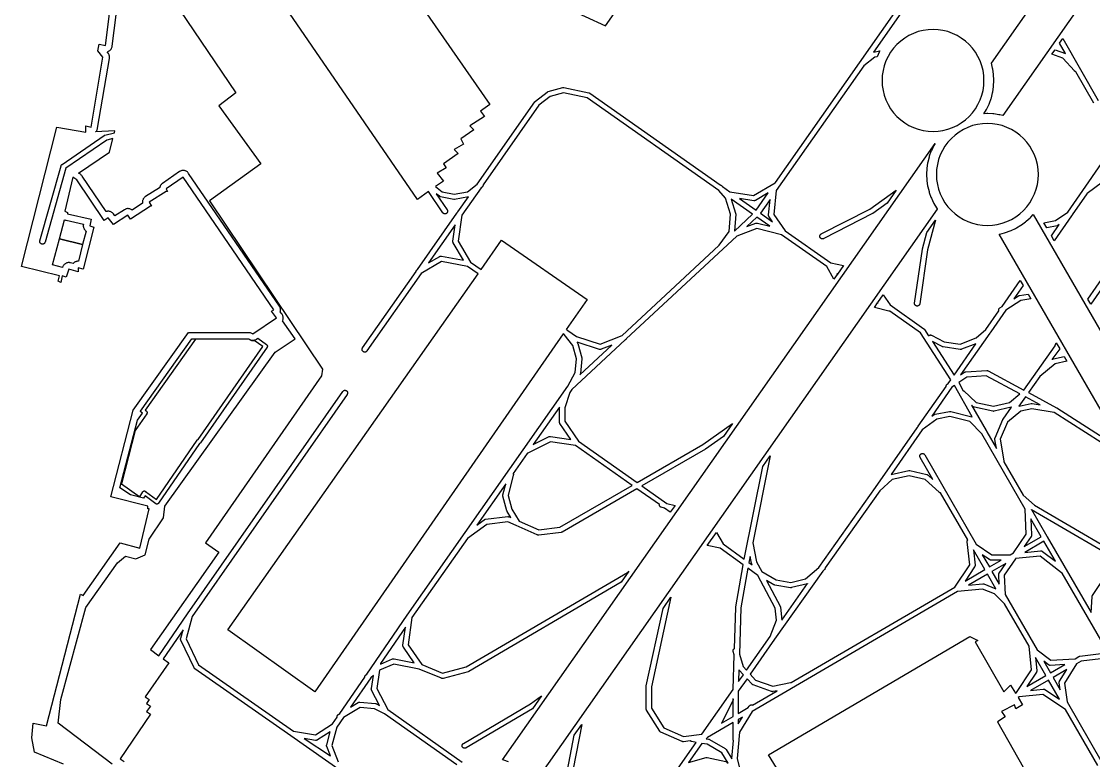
# Model space of a CAD drawing. Header units: millimetres. Extents: x 3 to 263, y 3 to 223.
# Drawn here: x 3 to 68.2, y 133.5 to 178.5 of the extents above; entities that cross this region are included whole.
import ezdxf

# ---------------------------------------------------------------- set-up
doc = ezdxf.new("R2010")
doc.units = ezdxf.units.MM
for name, color, linetype in [('CUT', 1, 'Continuous'), ('ENGRAVE_DARK', 7, 'Continuous'), ('ENGRAVE_LIGHT', 8, 'Continuous')]:
    doc.layers.add(name, color=color, linetype=linetype)

msp = doc.modelspace()

# ---------------------------------------------------------------- linework, layer by layer
at = {"layer": 'CUT'}
for points in [[(36.04, 179.32), (38.52, 178.2), (64.92, 215.8)], [(5.56, 133.32), (3.8, 134.04), (3.64, 134.92), (3.72, 135.8), (4.52, 135.64), (6.6, 143.64), (6.76, 143.56), (9, 146.76), (10.2, 146.44), (10.76, 148.84), (10.68, 148.84), (10.68, 149), (8.44, 149.56), (9.8, 154.84), (13.16, 159.56), (16.92, 159.56), (17.08, 159.48), (18.52, 160.44), (18.2, 160.84), (18.36, 160.92), (12.84, 169), (11.8, 168.28), (11.88, 168.12), (11.8, 168.12), (10.76, 167.48), (10.92, 167.24), (10.84, 167.24), (9.64, 166.44), (9.48, 166.68), (8.6, 166.12), (8.28, 166.52), (8.04, 166.36), (6.36, 168.84), (6.12, 169), (5.64, 166.92), (5.8, 166.84), (5.8, 166.76), (7.24, 166.44), (7.16, 166.04), (7.4, 165.96), (6.76, 163.4), (6.44, 163.48), (6.44, 163.24), (5.88, 163.4), (5.72, 162.92), (5.48, 163), (5.4, 162.6), (5.24, 162.68), (5.32, 163), (3, 163.56), (5.16, 172.04), (6.92, 171.72), (6.92, 172.12), (7.24, 172.04), (7.96, 176.28), (7.64, 176.68), (7.72, 177.08), (8.12, 177), (8.36, 178.92)]]:
    msp.add_lwpolyline(points, dxfattribs=at)
for points in [[(61.483, 174.266), (61.528, 174.566), (61.543, 174.87), (61.528, 175.174), (61.483, 175.475), (61.409, 175.77), (61.307, 176.057), (61.177, 176.332), (61.02, 176.593), (60.839, 176.837), (60.635, 177.062), (60.409, 177.267), (60.165, 177.448), (59.904, 177.604), (59.629, 177.734), (59.343, 177.837), (59.048, 177.911), (58.747, 177.955), (58.443, 177.97), (58.139, 177.955), (57.838, 177.911), (57.543, 177.837), (57.256, 177.734), (56.981, 177.604), (56.721, 177.448), (56.476, 177.267), (56.251, 177.062), (56.046, 176.837), (55.865, 176.593), (55.709, 176.332), (55.579, 176.057), (55.476, 175.77), (55.402, 175.475), (55.358, 175.174), (55.343, 174.87), (55.358, 174.566), (55.402, 174.266), (55.476, 173.97), (55.579, 173.684), (55.709, 173.409), (55.865, 173.148), (56.046, 172.904), (56.251, 172.678), (56.476, 172.474), (56.721, 172.293), (56.981, 172.136), (57.256, 172.006), (57.543, 171.904), (57.838, 171.83), (58.139, 171.785), (58.443, 171.77), (58.747, 171.785), (59.048, 171.83), (59.343, 171.904), (59.629, 172.006), (59.904, 172.136), (60.165, 172.293), (60.409, 172.474), (60.635, 172.678), (60.839, 172.904), (61.02, 173.148), (61.177, 173.409), (61.307, 173.684), (61.409, 173.97), (61.483, 174.266)], [(64.834, 168.854), (64.849, 169.158), (64.834, 169.462), (64.789, 169.763), (64.715, 170.058), (64.613, 170.344), (64.483, 170.619), (64.326, 170.88), (64.145, 171.125), (63.941, 171.35), (63.715, 171.554), (63.471, 171.735), (63.21, 171.892), (62.935, 172.022), (62.649, 172.124), (62.353, 172.198), (62.052, 172.243), (61.749, 172.258), (61.445, 172.243), (61.144, 172.198), (60.849, 172.124), (60.562, 172.022), (60.287, 171.892), (60.026, 171.735), (59.782, 171.554), (59.557, 171.35), (59.352, 171.125), (59.171, 170.88), (59.015, 170.619), (58.885, 170.344), (58.782, 170.058), (58.708, 169.763), (58.664, 169.462), (58.649, 169.158), (58.664, 168.854), (58.708, 168.553), (58.782, 168.258), (58.885, 167.972), (59.015, 167.697), (59.171, 167.436), (59.352, 167.191), (59.557, 166.966), (59.782, 166.762), (60.026, 166.58), (60.287, 166.424), (60.562, 166.294), (60.849, 166.191), (61.144, 166.118), (61.445, 166.073), (61.749, 166.058), (62.052, 166.073), (62.353, 166.118), (62.649, 166.191), (62.935, 166.294), (63.21, 166.424), (63.471, 166.58), (63.715, 166.762), (63.941, 166.966), (64.145, 167.191), (64.326, 167.436), (64.483, 167.697), (64.613, 167.972), (64.715, 168.258), (64.789, 168.553), (64.834, 168.854)]]:
    msp.add_lwpolyline(points, close=True, dxfattribs=at)
at = {"layer": 'ENGRAVE_DARK'}
for points in [[(83.814, 202.828), (62.688, 172.733), (62.499, 172.78), (62.441, 172.792), (62.141, 172.837), (62.082, 172.842), (61.778, 172.857), (61.719, 172.857), (61.54, 172.848), (61.691, 173.101), (61.719, 173.152), (61.849, 173.427), (61.872, 173.482), (61.974, 173.768), (61.991, 173.825), (62.065, 174.12), (62.077, 174.178), (62.121, 174.478), (62.127, 174.537), (62.142, 174.841), (62.142, 174.9), (62.127, 175.204), (62.121, 175.262), (62.077, 175.563), (62.065, 175.621), (61.991, 175.916), (61.991, 175.917), (81.851, 204.209)], [(32.627, 133.448), (32.341, 133.551), (32.284, 133.568), (32.266, 133.572), (58.567, 171.039), (58.5, 170.928), (58.472, 170.876), (58.342, 170.601), (58.32, 170.546), (58.217, 170.26), (58.2, 170.204), (58.126, 169.909), (58.115, 169.851), (58.07, 169.55), (58.064, 169.491), (58.049, 169.187), (58.049, 169.128), (58.064, 168.825), (58.07, 168.766), (58.115, 168.465), (58.126, 168.407), (58.2, 168.112), (58.217, 168.056), (58.32, 167.769), (58.342, 167.715), (58.472, 167.44), (58.5, 167.388), (58.656, 167.127), (58.689, 167.078), (58.704, 167.058), (34.229, 132.191)], [(110.021, 83.348), (62.463, 165.528), (62.499, 165.535), (62.794, 165.609), (62.851, 165.626), (63.137, 165.729), (63.191, 165.752), (63.466, 165.882), (63.518, 165.909), (63.779, 166.066), (63.828, 166.098), (64.073, 166.28), (64.118, 166.317), (64.344, 166.521), (64.385, 166.563), (64.539, 166.732), (112.097, 84.552)]]:
    msp.add_lwpolyline(points, dxfattribs=at)
for points in [[(5.64, 166.393), (5.676, 166.38), (5.713, 166.37), (6.771, 166.134), (6.768, 166.118), (6.762, 166.08), (6.76, 166.042), (6.762, 166.003), (6.767, 165.965), (6.776, 165.928), (6.789, 165.891), (6.805, 165.856), (6.824, 165.823), (6.847, 165.791), (6.872, 165.762), (6.9, 165.736), (6.927, 165.715), (6.722, 164.897), (5.32, 165.24), (5.612, 166.407), (5.64, 166.393)], [(6.722, 164.897), (6.467, 163.879), (6.457, 163.88), (6.417, 163.879), (6.377, 163.875), (6.337, 163.867), (6.299, 163.854), (6.262, 163.838), (6.227, 163.818), (6.194, 163.795), (6.163, 163.769), (6.138, 163.742), (5.99, 163.785), (5.953, 163.793), (5.915, 163.798), (5.877, 163.8), (5.839, 163.798), (5.801, 163.792), (5.764, 163.783), (5.728, 163.77), (5.693, 163.754), (5.661, 163.734), (5.63, 163.712), (5.601, 163.687), (5.575, 163.659), (5.552, 163.629), (5.531, 163.596), (5.514, 163.562), (5.501, 163.526), (5.496, 163.512), (4.884, 163.67), (5.32, 165.24), (6.722, 164.897)]]:
    msp.add_lwpolyline(points, close=True, dxfattribs=at)
at = {"layer": 'ENGRAVE_LIGHT'}
for points in [[(21.88, 187.24), (31.48, 173.4), (30.92, 173), (31.16, 172.68), (30.28, 172.12), (30.52, 171.88), (29.72, 171.32), (29.88, 171), (29.32, 170.68), (29.56, 170.44), (28.68, 169.8), (28.84, 169.56), (28.28, 169.24), (28.68, 168.76), (28.192, 168.418), (28.588, 168.109), (29.321, 167.963), (30.133, 168.11), (30.727, 168.572), (34.229, 173.572), (34.229, 173.572), (34.229, 173.572), (34.234, 173.578), (34.239, 173.584), (34.239, 173.584), (34.239, 173.585), (34.244, 173.59), (34.249, 173.596), (34.25, 173.596), (34.25, 173.596), (34.256, 173.601), (34.261, 173.606), (34.262, 173.606), (34.262, 173.606), (34.982, 174.166), (34.995, 174.175), (35.008, 174.183), (35.023, 174.189), (35.038, 174.194), (35.918, 174.434), (35.933, 174.438), (35.948, 174.44), (35.963, 174.44), (35.978, 174.439), (35.993, 174.437), (37.513, 174.117), (37.514, 174.116), (37.515, 174.116), (37.522, 174.114), (37.528, 174.113), (37.529, 174.112), (37.53, 174.112), (37.536, 174.11), (37.543, 174.107), (37.544, 174.107), (37.545, 174.106), (37.551, 174.103), (37.557, 174.1), (37.558, 174.1), (37.559, 174.099), (37.565, 174.096), (37.57, 174.092), (37.571, 174.091), (37.572, 174.091), (45.496, 168.519), (45.508, 168.518), (45.523, 168.514), (45.538, 168.509), (45.552, 168.503), (45.566, 168.495), (45.579, 168.486), (45.591, 168.476), (45.601, 168.464), (45.642, 168.416), (46.089, 168.102), (47.528, 167.887), (48.839, 168.658), (48.853, 168.665), (48.864, 168.67), (56.789, 179.972)], [(12.2, 179.8), (16.04, 174.12), (15, 173.32), (17.56, 169.8), (14.44, 167.56), (21.32, 157.32), (21.24, 156.92), (14.2, 146.76), (15, 146.2), (10.84, 140.28), (11.36, 139.908), (13.108, 142.451), (13.109, 142.451), (13.109, 142.452), (22.549, 155.972), (22.558, 155.984), (22.569, 155.995), (22.581, 156.006), (22.594, 156.015), (22.607, 156.023), (22.622, 156.029), (22.637, 156.034), (22.652, 156.038), (22.668, 156.04), (22.683, 156.04), (22.699, 156.039), (22.714, 156.036), (22.73, 156.032), (22.744, 156.027), (22.758, 156.02), (22.772, 156.011), (22.784, 156.002), (22.795, 155.991), (22.806, 155.979), (22.815, 155.966), (22.823, 155.953), (22.829, 155.938), (22.834, 155.923), (22.838, 155.908), (22.84, 155.892), (22.84, 155.877), (22.839, 155.861), (22.836, 155.846), (22.832, 155.83), (22.827, 155.816), (22.82, 155.802), (22.811, 155.788), (13.387, 142.291), (13.01, 140.935), (13.766, 139.347), (19.542, 135.312), (20.885, 135.088), (21.926, 135.757), (22.205, 136.162), (22.202, 136.176), (22.2, 136.192), (22.2, 136.208), (22.202, 136.223), (22.205, 136.239), (22.209, 136.254), (22.215, 136.268), (22.223, 136.282), (22.231, 136.295), (22.241, 136.307), (22.252, 136.319), (22.265, 136.328), (22.278, 136.337), (22.358, 136.385), (23.88, 138.602), (23.88, 138.611), (23.882, 138.626), (23.885, 138.642), (23.89, 138.657), (23.897, 138.671), (23.904, 138.685), (23.913, 138.698), (23.923, 138.71), (23.935, 138.72), (24.002, 138.779), (26.468, 142.371), (26.469, 142.371), (26.469, 142.372), (36.224, 156.285), (36.684, 157.128), (36.758, 157.946), (36.534, 158.767), (36.019, 159.43), (35.953, 159.476), (20.84, 137.72), (15.56, 141.48), (30.769, 163.124), (30.136, 163.569), (28.549, 163.872), (27.316, 163.146), (27.316, 163.146), (24.011, 158.428), (24.001, 158.416), (23.991, 158.404), (23.979, 158.394), (23.966, 158.385), (23.952, 158.377), (23.938, 158.371), (23.923, 158.366), (23.908, 158.362), (23.892, 158.36), (23.876, 158.36), (23.861, 158.361), (23.845, 158.364), (23.83, 158.368), (23.816, 158.374), (23.801, 158.381), (23.788, 158.389), (23.776, 158.399), (23.764, 158.409), (23.754, 158.421), (23.745, 158.434), (23.737, 158.448), (23.731, 158.462), (23.726, 158.477), (23.722, 158.492), (23.72, 158.508), (23.72, 158.524), (23.721, 158.539), (23.724, 158.555), (23.728, 158.57), (23.734, 158.584), (23.741, 158.599), (23.749, 158.612), (27.001, 163.254), (27.002, 163.265), (27.005, 163.28), (27.01, 163.295), (27.016, 163.31), (27.023, 163.323), (27.032, 163.336), (27.042, 163.348), (27.054, 163.359), (27.066, 163.369), (27.079, 163.378), (27.094, 163.387), (29.485, 166.8), (29.489, 166.813), (29.495, 166.828), (29.502, 166.842), (29.511, 166.855), (29.521, 166.867), (29.532, 166.878), (29.544, 166.888), (29.549, 166.891), (30.181, 167.794), (29.349, 167.643), (29.334, 167.641), (29.319, 167.64), (29.304, 167.641), (29.289, 167.643), (28.489, 167.803), (28.474, 167.807), (28.46, 167.812), (28.447, 167.818), (28.434, 167.825), (28.422, 167.834), (28.23, 167.983), (28.892, 167.01), (28.9, 166.997), (28.907, 166.983), (28.913, 166.968), (28.917, 166.953), (28.919, 166.937), (28.92, 166.921), (28.919, 166.906), (28.917, 166.89), (28.914, 166.875), (28.908, 166.86), (28.902, 166.846), (28.894, 166.832), (28.885, 166.82), (28.874, 166.808), (28.863, 166.797), (28.85, 166.788), (28.837, 166.78), (28.823, 166.773), (28.808, 166.767), (28.793, 166.763), (28.777, 166.761), (28.761, 166.76), (28.746, 166.761), (28.73, 166.763), (28.715, 166.766), (28.7, 166.772), (28.686, 166.778), (28.672, 166.786), (28.66, 166.795), (28.648, 166.806), (28.637, 166.817), (28.628, 166.83), (27.755, 168.112), (27.08, 167.64), (15.88, 183.96)], [(57.051, 179.788), (54.814, 176.598), (55.208, 176.664), (55.194, 176.64), (55.166, 176.588), (55.036, 176.313), (55.035, 176.31), (54.906, 176.289), (54.226, 175.76), (48.911, 168.179), (48.765, 166.723), (49.446, 165.738), (52.22, 163.782), (52.992, 163.62), (52.629, 163.103), (52.584, 163.135), (52.614, 163.081), (52.409, 162.79), (51.982, 163.559), (49.234, 165.497), (47.73, 165.873), (46.507, 165.414), (39.777, 159.158), (39.771, 159.148), (39.761, 159.136), (39.751, 159.124), (39.739, 159.114), (39.726, 159.105), (39.712, 159.097), (39.711, 159.097), (36.481, 156.094), (36.352, 155.91), (36.352, 155.909), (36.04, 154.974), (36.04, 154.17), (36.876, 152.954), (40.453, 150.434), (44.434, 152.735), (46.249, 154.014), (45.706, 153.24), (44.612, 152.469), (44.606, 152.465), (44.6, 152.461), (40.741, 150.231), (42.252, 149.166), (42.751, 149.03), (42.466, 148.624), (42.114, 148.872), (41.918, 148.926), (41.903, 148.931), (41.889, 148.937), (41.875, 148.945), (41.862, 148.953), (41.85, 148.964), (41.839, 148.975), (41.83, 148.987), (41.821, 149.001), (41.814, 149.015), (41.808, 149.029), (41.804, 149.044), (41.801, 149.06), (41.8, 149.075), (41.8, 149.091), (41.801, 149.093), (40.436, 150.055), (35.88, 147.421), (35.879, 147.421), (35.878, 147.42), (35.872, 147.417), (35.866, 147.414), (35.865, 147.414), (35.864, 147.413), (35.858, 147.411), (35.852, 147.409), (35.85, 147.408), (35.849, 147.408), (35.843, 147.406), (35.836, 147.404), (35.835, 147.404), (35.834, 147.404), (35.828, 147.403), (35.821, 147.401), (35.82, 147.401), (35.819, 147.401), (34.459, 147.241), (34.442, 147.24), (34.425, 147.241), (34.408, 147.243), (34.392, 147.247), (34.376, 147.253), (33.096, 147.813), (32.576, 148.036), (31.301, 147.886), (30.135, 147.031), (30.122, 147.022), (30.12, 147.021), (26.753, 142.22), (26.527, 140.56), (27.345, 139.37), (28.611, 138.848), (30.058, 139.229), (39.868, 144.972), (39.949, 145.039), (39.484, 144.376), (30.201, 138.942), (30.195, 138.939), (30.19, 138.936), (30.188, 138.935), (30.187, 138.935), (30.181, 138.932), (30.176, 138.93), (30.174, 138.929), (30.172, 138.929), (30.167, 138.927), (30.161, 138.925), (28.641, 138.525), (28.626, 138.522), (28.612, 138.52), (28.597, 138.52), (28.582, 138.521), (28.567, 138.523), (28.553, 138.527), (28.539, 138.532), (27.193, 139.086), (25.656, 139.394), (24.784, 139.03), (24.606, 137.908), (25.284, 136.629), (29.812, 133.432)], [(8.52, 133.32), (5.24, 135.8), (5.4, 137.24), (6.92, 142.84), (8.84, 145.56), (9.32, 145.96), (9.96, 145.8), (10.52, 146.04), (10.76, 147), (11.64, 148.28), (11.72, 149), (18.44, 158.36), (19.64, 159.16), (18.878, 160.263), (18.889, 160.285), (18.902, 160.322), (18.912, 160.359), (18.918, 160.398), (18.92, 160.437), (18.918, 160.476), (18.913, 160.514), (18.904, 160.552), (18.891, 160.589), (18.875, 160.625), (18.855, 160.658), (18.832, 160.69), (18.742, 160.803), (18.752, 160.839), (18.758, 160.879), (18.76, 160.919), (18.758, 160.959), (18.752, 160.999), (18.742, 161.038), (18.729, 161.075), (18.711, 161.111), (18.69, 161.146), (13.17, 169.226), (13.146, 169.257), (13.12, 169.286), (13.09, 169.312), (13.058, 169.335), (13.024, 169.355), (12.988, 169.371), (12.951, 169.384), (12.913, 169.393), (12.874, 169.399), (12.834, 169.4), (12.795, 169.397), (12.756, 169.391), (12.718, 169.381), (12.681, 169.367), (12.646, 169.35), (12.612, 169.329), (11.572, 168.609), (11.542, 168.586), (11.514, 168.56), (11.489, 168.531), (11.466, 168.501), (11.447, 168.468), (11.431, 168.433), (11.418, 168.398), (11.408, 168.361), (11.406, 168.347), (10.55, 167.821), (10.517, 167.798), (10.487, 167.772), (10.459, 167.743), (10.434, 167.712), (10.412, 167.678), (10.394, 167.642), (10.38, 167.604), (10.369, 167.566), (10.363, 167.526), (10.36, 167.486), (10.361, 167.446), (10.367, 167.406), (10.367, 167.405), (9.738, 166.986), (9.735, 166.988), (9.704, 167.011), (9.671, 167.031), (9.636, 167.048), (9.6, 167.062), (9.563, 167.071), (9.524, 167.078), (9.486, 167.08), (9.447, 167.079), (9.409, 167.074), (9.371, 167.065), (9.334, 167.052), (9.299, 167.037), (9.265, 167.017), (8.688, 166.65), (8.592, 166.77), (8.566, 166.8), (8.537, 166.826), (8.506, 166.85), (8.472, 166.871), (8.436, 166.888), (8.399, 166.902), (8.361, 166.912), (8.322, 166.918), (8.282, 166.92), (8.243, 166.918), (8.204, 166.913), (8.165, 166.903), (8.157, 166.9), (6.691, 169.064), (6.668, 169.095), (6.642, 169.124), (6.613, 169.15), (6.582, 169.173), (6.477, 169.242), (8.36, 170.52), (8.566, 171.344), (8.186, 171.251), (5.698, 169.541), (4.434, 165.037), (4.429, 165.022), (4.423, 165.008), (4.415, 164.994), (4.406, 164.981), (4.395, 164.969), (4.384, 164.958), (4.372, 164.949), (4.358, 164.94), (4.344, 164.933), (4.33, 164.928), (4.314, 164.924), (4.299, 164.921), (4.283, 164.92), (4.268, 164.92), (4.252, 164.922), (4.237, 164.926), (4.222, 164.931), (4.208, 164.937), (4.194, 164.945), (4.181, 164.954), (4.169, 164.965), (4.158, 164.976), (4.149, 164.988), (4.14, 165.002), (4.133, 165.016), (4.128, 165.03), (4.124, 165.046), (4.121, 165.061), (4.12, 165.077), (4.12, 165.092), (4.122, 165.108), (4.126, 165.123), (5.406, 169.683), (5.411, 169.698), (5.418, 169.713), (5.425, 169.727), (5.435, 169.739), (5.445, 169.751), (5.457, 169.762), (5.469, 169.772), (8.029, 171.532), (8.042, 171.54), (8.055, 171.546), (8.068, 171.551), (8.082, 171.555), (8.654, 171.694), (8.68, 171.8), (7.512, 171.747), (7.533, 171.767), (7.558, 171.797), (7.58, 171.829), (7.599, 171.863), (7.614, 171.898), (7.626, 171.935), (7.634, 171.973), (8.354, 176.213), (8.359, 176.25), (8.36, 176.288), (8.357, 176.325), (8.352, 176.362), (8.342, 176.398), (8.329, 176.433), (8.313, 176.467), (8.294, 176.5), (8.272, 176.53), (8.208, 176.61), (8.233, 176.616), (8.269, 176.629), (8.305, 176.645), (8.338, 176.665), (8.369, 176.687), (8.398, 176.713), (8.425, 176.741), (8.448, 176.772), (8.469, 176.804), (8.486, 176.839), (8.5, 176.875), (8.51, 176.912), (8.517, 176.95), (8.757, 178.87)], [(68.221, 173.481), (67.126, 175.404), (67.121, 175.405), (67.106, 175.41), (67.091, 175.416), (67.077, 175.423), (67.064, 175.432), (67.052, 175.442), (67.041, 175.453), (66.348, 176.223), (65.676, 176.468), (65.867, 176.739), (66.495, 176.51), (66.497, 176.509), (66.143, 177.132), (66.346, 177.422), (68.488, 173.658)], [(68.752, 168.694), (67.816, 167.992), (67.803, 167.983), (67.791, 167.977), (66.91, 166.704), (66.909, 166.702), (66.903, 166.688), (66.895, 166.674), (66.886, 166.661), (66.876, 166.649), (66.865, 166.639), (65.816, 165.124), (65.639, 165.43), (66.108, 166.108), (66.052, 166.069), (66.038, 166.06), (66.023, 166.053), (66.007, 166.047), (65.991, 166.043), (65.358, 165.916), (65.188, 166.209), (65.896, 166.35), (66.633, 166.866), (69.597, 171.148)], [(70.172, 164.341), (68.046, 161.27), (67.869, 161.577), (69.89, 164.496)], [(40.007, 128.877), (44.036, 134.638), (43.774, 134.682), (43.758, 134.686), (43.743, 134.69), (43.729, 134.697), (43.715, 134.704), (43.702, 134.713), (43.69, 134.723), (43.68, 134.734), (43.26, 134.681), (43.243, 134.68), (43.226, 134.681), (43.209, 134.683), (43.192, 134.687), (43.176, 134.693), (41.896, 135.253), (41.882, 135.261), (41.868, 135.269), (41.855, 135.279), (41.844, 135.29), (41.833, 135.302), (41.824, 135.315), (41.024, 136.595), (41.017, 136.608), (41.011, 136.622), (41.006, 136.636), (41.003, 136.65), (41.001, 136.665), (41, 136.68), (41, 138.04), (41, 138.041), (41, 138.043), (41, 138.049), (41.001, 138.056), (41.001, 138.057), (41.001, 138.059), (41.002, 138.065), (41.003, 138.071), (41.003, 138.073), (41.004, 138.074), (42.03, 142.781), (42.505, 143.458), (41.32, 138.023), (41.32, 136.726), (42.069, 135.527), (43.264, 135.004), (44.39, 135.145), (46.281, 137.85), (46.348, 139.954), (46.287, 140.153), (46.283, 140.168), (46.281, 140.184), (46.28, 140.199), (46.281, 140.215), (46.283, 140.231), (46.287, 140.246), (46.292, 140.261), (46.299, 140.275), (46.307, 140.288), (46.316, 140.301), (46.326, 140.313), (46.338, 140.323), (46.351, 140.333), (46.361, 140.339), (46.44, 142.845), (46.44, 142.849), (46.44, 142.852), (46.441, 142.856), (46.441, 142.861), (46.442, 142.864), (46.442, 142.868), (46.896, 145.436), (45.501, 146.448), (44.71, 146.599), (45.274, 147.402), (45.678, 146.715), (46.962, 145.784), (48.087, 151.41), (48.543, 152.06), (47.483, 146.76), (47.712, 145.614), (48.027, 145.019), (48.895, 144.513), (49.793, 144.363), (50.686, 144.586), (51.508, 145.272), (54.949, 150.132), (57.486, 153.762), (57.489, 153.773), (57.495, 153.788), (57.502, 153.802), (57.511, 153.815), (57.521, 153.827), (57.532, 153.838), (57.544, 153.848), (57.548, 153.851), (59.24, 156.273), (59.24, 156.277), (59.241, 156.293), (59.243, 156.309), (59.246, 156.324), (59.251, 156.339), (59.258, 156.353), (59.266, 156.367), (59.275, 156.379), (59.285, 156.391), (59.296, 156.402), (59.309, 156.412), (59.364, 156.449), (59.527, 156.683), (57.682, 159.527), (55.826, 160.842), (55.822, 160.841), (55.82, 160.841), (55.818, 160.841), (55.812, 160.841), (55.806, 160.84), (55.804, 160.84), (55.802, 160.84), (55.796, 160.84), (55.79, 160.84), (55.788, 160.841), (55.786, 160.841), (55.781, 160.841), (55.775, 160.842), (55.773, 160.842), (55.771, 160.843), (55.765, 160.844), (55.759, 160.845), (54.874, 161.078), (55.07, 161.358), (55.115, 161.346), (55.079, 161.371), (55.412, 161.846), (55.84, 161.225), (57.892, 159.771), (57.898, 159.766), (57.903, 159.762), (57.904, 159.762), (57.905, 159.761), (57.91, 159.756), (57.915, 159.752), (57.915, 159.751), (57.916, 159.75), (57.921, 159.745), (57.925, 159.74), (57.926, 159.739), (57.926, 159.738), (57.93, 159.733), (57.934, 159.727), (58.173, 159.359), (58.175, 159.361), (58.188, 159.371), (58.201, 159.379), (58.215, 159.386), (58.229, 159.392), (58.245, 159.396), (58.26, 159.399), (58.276, 159.4), (58.291, 159.4), (58.307, 159.398), (58.322, 159.394), (58.337, 159.389), (58.352, 159.383), (59.129, 158.994), (60.102, 158.845), (61.076, 159.219), (61.659, 159.73), (62.451, 160.861), (62.451, 160.861), (62.446, 160.876), (62.443, 160.892), (62.441, 160.907), (62.44, 160.923), (62.441, 160.939), (62.444, 160.954), (62.448, 160.969), (62.453, 160.984), (62.46, 160.998), (62.469, 161.011), (62.478, 161.024), (62.489, 161.035), (62.501, 161.045), (62.513, 161.055), (62.647, 161.14), (63.746, 162.711), (63.923, 162.406), (63.357, 161.597), (63.633, 161.775), (63.648, 161.783), (63.662, 161.789), (63.678, 161.794), (63.694, 161.798), (64.224, 161.886), (64.395, 161.59), (63.779, 161.488), (62.873, 160.905), (61.951, 159.589), (61.95, 159.583), (61.943, 159.569), (61.936, 159.555), (61.927, 159.542), (61.917, 159.53), (61.905, 159.52), (61.899, 159.514), (60.121, 156.974), (60.349, 157.132), (60.361, 157.139), (60.374, 157.146), (60.388, 157.151), (60.401, 157.155), (60.416, 157.158), (60.43, 157.16), (61.71, 157.24), (61.725, 157.24), (61.74, 157.239), (61.754, 157.236), (61.769, 157.232), (61.782, 157.227), (61.796, 157.221), (63.964, 156.053), (65.881, 158.745), (65.88, 158.755), (65.88, 158.77), (65.882, 158.786), (65.885, 158.801), (65.89, 158.816), (65.934, 158.932), (66.146, 158.565), (65.675, 157.904), (65.698, 157.923), (65.71, 157.932), (65.723, 157.94), (65.737, 157.947), (65.752, 157.952), (65.766, 157.956), (66.417, 158.096), (66.586, 157.805), (65.872, 157.652), (64.945, 156.879), (64.248, 155.901), (65.956, 154.981), (65.96, 154.978), (65.965, 154.976), (65.965, 154.975), (65.966, 154.975), (68.846, 153.135)], [(68.665, 152.871), (65.821, 154.688), (64.444, 154.917), (63.792, 154.772), (62.972, 154.101), (62.526, 153.061), (62.758, 151.748), (62.76, 151.732), (62.76, 151.717), (62.759, 151.701), (62.759, 151.699), (63.926, 149.662), (64.614, 149.05), (71.402, 145.085)], [(70.701, 145.124), (64.439, 148.782), (64.434, 148.785), (65.363, 147.182), (65.37, 147.174), (65.378, 147.161), (65.385, 147.147), (65.39, 147.136), (68.057, 142.534), (68.12, 143.491), (68.122, 143.507), (68.126, 143.523), (68.126, 143.523), (68.131, 143.539), (68.138, 143.554), (68.147, 143.569), (68.787, 144.529)], [(69.373, 139.625), (66.296, 144.933), (66.289, 144.936), (66.276, 144.944), (66.263, 144.953), (64.953, 145.955), (63.461, 145.805), (63.461, 145.805), (63.46, 145.803), (63.46, 145.802), (63.456, 145.797), (63.453, 145.791), (63.452, 145.79), (63.452, 145.789), (62.763, 144.794), (62.831, 143.634), (63.059, 143.24), (64.773, 140.271), (65.61, 139.643), (67.072, 139.72), (67.073, 139.72), (67.075, 139.72), (67.079, 139.72), (67.32, 139.859), (67.321, 139.859), (67.321, 139.859), (67.328, 139.862), (67.334, 139.866), (67.335, 139.866), (67.335, 139.866), (67.335, 139.866), (67.342, 139.869), (67.349, 139.872), (67.349, 139.872), (67.35, 139.872), (67.357, 139.874), (67.364, 139.876), (67.364, 139.876), (67.365, 139.876), (67.372, 139.877), (67.379, 139.879), (67.38, 139.879), (67.38, 139.879), (68.66, 140.039)], [(49.48, 132.2), (48.44, 133.88), (60.68, 141.08), (61.16, 140.84), (61, 140.76), (62.76, 137.72), (63.16, 138.12), (63.451, 137.635), (63.527, 137.68), (64.435, 139.041), (64.284, 140.478), (62.792, 143.062), (62.19, 143.664), (61.457, 143.957), (59.941, 143.805), (47.439, 136.516), (46.676, 135.268), (46.522, 133.652), (46.751, 132.737)], [(27.616, 129.27), (19.388, 135.029), (19.388, 135.029), (13.548, 139.109), (13.547, 139.11), (13.545, 139.111), (13.541, 139.115), (13.536, 139.118), (13.534, 139.12), (13.533, 139.121), (13.529, 139.125), (13.525, 139.129), (13.523, 139.131), (13.522, 139.132), (13.518, 139.137), (13.514, 139.141), (13.513, 139.143), (13.512, 139.144), (13.509, 139.149), (13.505, 139.154), (13.504, 139.156), (13.503, 139.157), (13.5, 139.162), (13.497, 139.168), (13.497, 139.169), (13.496, 139.171), (12.696, 140.851), (12.689, 140.866), (12.685, 140.882), (12.682, 140.898), (12.68, 140.914), (12.68, 140.931), (12.682, 140.947), (12.686, 140.963), (12.83, 141.481), (11.621, 139.722), (11.96, 139.48), (10.52, 137.4), (10.76, 137.24), (10.6, 137), (10.84, 136.84), (10.6, 136.52), (10.84, 136.36), (9, 133.64), (9.24, 133.48)], [(68.642, 139.714), (67.452, 139.565), (67.171, 139.404), (66.446, 138.244), (66.598, 137.109), (68.739, 133.4)], [(68.461, 133.24), (66.503, 136.632), (65.119, 137.555), (63.691, 137.404), (63.616, 137.361), (63.88, 136.92), (63.48, 136.68), (63.4, 136.92), (62.6, 136.52), (62.84, 136.2), (62.36, 135.88), (64.28, 132.52)], [(29.481, 133.274), (25.078, 136.382), (24.476, 136.683), (23.598, 136.756), (22.582, 136.147), (22.187, 135.572), (21.888, 134.449), (22.269, 133.457)], [(35.723, 130.39), (36.625, 135.082), (37.074, 135.721), (36.037, 130.33)]]:
    msp.add_lwpolyline(points, dxfattribs=at)
for points in [[(36.225, 159.681), (36.236, 159.67), (36.241, 159.665), (36.752, 159.305), (38.194, 158.85), (39.537, 159.372), (45.424, 164.844), (45.431, 164.854), (46.044, 165.697), (46.118, 166.742), (45.817, 167.721), (45.426, 168.178), (37.415, 173.81), (35.965, 174.115), (35.153, 173.894), (34.477, 173.368), (31.08, 168.519), (31.08, 168.516), (31.079, 168.5), (31.076, 168.485), (31.072, 168.47), (31.066, 168.455), (31.059, 168.441), (31.051, 168.428), (31.041, 168.415), (31.03, 168.404), (31.018, 168.394), (30.961, 168.349), (29.79, 166.677), (29.566, 165.113), (30.32, 163.831), (30.953, 163.386), (32.2, 165.16), (37.4, 161.56), (36.135, 159.739), (36.178, 159.709), (36.185, 159.706), (36.199, 159.699), (36.212, 159.691), (36.225, 159.681)], [(46.44, 166.763), (46.44, 166.749), (46.366, 165.72), (47.466, 166.743), (46.173, 167.652), (46.433, 166.807), (46.437, 166.793), (46.439, 166.778), (46.44, 166.763)], [(47.641, 167.582), (47.627, 167.575), (47.613, 167.569), (47.598, 167.565), (47.583, 167.562), (47.567, 167.56), (47.552, 167.56), (47.536, 167.562), (46.674, 167.691), (47.681, 166.983), (48.424, 168.043), (47.641, 167.582)], [(48.468, 166.589), (48.46, 166.603), (48.453, 166.617), (48.447, 166.632), (48.443, 166.648), (48.441, 166.664), (48.44, 166.68), (48.441, 166.696), (48.536, 167.645), (47.943, 166.799), (48.686, 166.275), (48.468, 166.589)], [(51.733, 165.241), (51.717, 165.24), (51.702, 165.241), (51.686, 165.244), (51.671, 165.248), (51.656, 165.253), (51.642, 165.26), (51.629, 165.268), (51.616, 165.278), (51.605, 165.289), (51.595, 165.301), (51.586, 165.313), (51.578, 165.327), (51.571, 165.341), (51.566, 165.356), (51.563, 165.371), (51.561, 165.387), (51.56, 165.403), (51.561, 165.418), (51.564, 165.434), (51.568, 165.449), (51.573, 165.464), (51.58, 165.478), (51.588, 165.491), (51.598, 165.504), (51.609, 165.515), (51.621, 165.525), (51.633, 165.534), (51.647, 165.542), (54.597, 167.057), (56.207, 168.2), (55.659, 167.418), (54.773, 166.79), (54.753, 166.778), (51.793, 165.258), (51.779, 165.251), (51.764, 165.246), (51.749, 165.243), (51.733, 165.241)], [(47.664, 166.19), (47.679, 166.195), (47.695, 166.198), (47.711, 166.2), (47.727, 166.2), (47.743, 166.198), (47.759, 166.195), (48.509, 166.008), (47.734, 166.554), (47.124, 165.987), (47.664, 166.19)], [(57.625, 161.252), (57.617, 161.238), (57.609, 161.225), (57.599, 161.213), (57.588, 161.202), (57.576, 161.192), (57.563, 161.183), (57.549, 161.175), (57.534, 161.169), (57.519, 161.165), (57.504, 161.162), (57.488, 161.16), (57.472, 161.16), (57.457, 161.162), (57.441, 161.165), (57.426, 161.169), (57.412, 161.175), (57.398, 161.183), (57.385, 161.191), (57.373, 161.201), (57.362, 161.212), (57.352, 161.224), (57.343, 161.237), (57.335, 161.251), (57.329, 161.266), (57.325, 161.281), (57.322, 161.296), (57.32, 161.312), (57.32, 161.328), (57.322, 161.343), (57.802, 164.623), (57.805, 164.641), (58.064, 165.623), (58.593, 166.377), (58.117, 164.568), (57.638, 161.297), (57.635, 161.281), (57.631, 161.266), (57.625, 161.252)], [(27.759, 163.778), (28.439, 164.178), (28.453, 164.186), (28.469, 164.192), (28.485, 164.196), (28.501, 164.199), (28.517, 164.2), (28.534, 164.199), (28.55, 164.197), (29.883, 163.943), (29.262, 164.999), (29.255, 165.013), (29.249, 165.027), (29.245, 165.041), (29.242, 165.057), (29.24, 165.072), (29.24, 165.087), (29.242, 165.103), (29.384, 166.098), (27.759, 163.778)], [(17.92, 158.81), (17.928, 158.802), (17.935, 158.793), (17.942, 158.783), (17.948, 158.773), (17.952, 158.762), (17.956, 158.751), (17.958, 158.74), (17.96, 158.728), (17.96, 158.717), (17.959, 158.705), (17.957, 158.694), (17.954, 158.683), (17.95, 158.672), (17.945, 158.661), (17.938, 158.651), (13.898, 152.851), (13.891, 152.842), (13.883, 152.833), (13.874, 152.825), (13.864, 152.819), (13.854, 152.813), (13.843, 152.808), (13.831, 152.804), (13.831, 152.804), (11.339, 149.172), (11.332, 149.163), (11.323, 149.154), (11.314, 149.146), (11.305, 149.139), (11.294, 149.133), (11.283, 149.128), (11.272, 149.124), (11.26, 149.122), (11.248, 149.12), (11.236, 149.12), (11.224, 149.121), (11.212, 149.123), (11.201, 149.127), (11.189, 149.131), (11.179, 149.137), (11.169, 149.143), (10.515, 149.625), (10.426, 149.476), (9.625, 149.676), (8.994, 150.109), (10.054, 154.223), (10.355, 154.656), (10.29, 154.702), (10.281, 154.71), (10.272, 154.718), (10.265, 154.727), (10.258, 154.737), (10.252, 154.747), (10.248, 154.758), (10.244, 154.769), (10.243, 154.773), (13.366, 159.16), (16.826, 159.16), (16.901, 159.122), (16.936, 159.107), (16.972, 159.095), (17.01, 159.086), (17.048, 159.081), (17.086, 159.08), (17.124, 159.082), (17.162, 159.088), (17.199, 159.098), (17.235, 159.111), (17.269, 159.128), (17.302, 159.147), (17.383, 159.201), (17.911, 158.817), (17.92, 158.81)], [(10.633, 154.727), (10.637, 154.716), (10.64, 154.705), (10.641, 154.693), (10.641, 154.681), (10.64, 154.67), (10.638, 154.658), (10.635, 154.647), (10.631, 154.636), (10.626, 154.626), (10.62, 154.616), (9.915, 153.603), (9.076, 150.344), (10.203, 149.571), (10.377, 149.862), (10.384, 149.872), (10.391, 149.881), (10.399, 149.889), (10.408, 149.896), (10.418, 149.903), (10.429, 149.908), (10.439, 149.913), (10.451, 149.916), (10.462, 149.919), (10.474, 149.92), (10.486, 149.92), (10.497, 149.919), (10.509, 149.916), (10.52, 149.913), (10.531, 149.909), (10.541, 149.903), (10.551, 149.897), (11.211, 149.41), (13.678, 153.005), (13.685, 153.015), (13.693, 153.023), (13.702, 153.031), (13.712, 153.038), (13.722, 153.044), (13.733, 153.049), (13.745, 153.053), (13.747, 153.053), (17.674, 158.692), (17.163, 159.064), (17.11, 159.044), (17.099, 159.041), (17.088, 159.039), (17.077, 159.037), (17.065, 159.037), (17.054, 159.038), (17.042, 159.04), (17.031, 159.043), (17.021, 159.047), (16.897, 159.102), (16.892, 159.104), (16.821, 159.14), (13.586, 159.14), (10.527, 154.828), (10.591, 154.782), (10.6, 154.775), (10.609, 154.767), (10.616, 154.758), (10.623, 154.748), (10.629, 154.738), (10.633, 154.727)], [(38.902, 158.781), (38.258, 158.531), (38.243, 158.526), (38.228, 158.523), (38.213, 158.521), (38.197, 158.52), (38.182, 158.521), (38.167, 158.523), (38.152, 158.527), (36.792, 158.957), (36.806, 158.938), (36.815, 158.925), (36.823, 158.912), (36.829, 158.897), (36.834, 158.882), (37.074, 158.002), (37.077, 157.988), (37.079, 157.974), (37.08, 157.96), (37.079, 157.946), (36.999, 157.066), (36.997, 157.049), (36.993, 157.033), (36.988, 157.018), (36.98, 157.003), (36.971, 156.987), (38.902, 158.781)], [(60.162, 158.526), (60.145, 158.522), (60.129, 158.52), (60.112, 158.52), (60.096, 158.522), (59.056, 158.682), (59.039, 158.685), (59.024, 158.69), (59.008, 158.697), (58.408, 158.997), (59.725, 156.966), (61.057, 158.869), (60.177, 158.531), (60.162, 158.526)], [(63.088, 155.307), (63.717, 155.823), (61.684, 156.917), (60.494, 156.843), (60.005, 156.504), (60.285, 156.015), (60.295, 156.009), (60.307, 155.999), (61.075, 155.307), (62.119, 155.084), (63.088, 155.307)], [(60.828, 154.425), (59.741, 156.321), (59.593, 156.219), (58.368, 154.466), (58.504, 154.568), (58.516, 154.576), (58.529, 154.584), (58.543, 154.589), (58.557, 154.594), (58.571, 154.597), (59.451, 154.757), (59.468, 154.76), (59.485, 154.76), (59.502, 154.758), (59.519, 154.755), (60.799, 154.435), (60.813, 154.431), (60.826, 154.426), (60.828, 154.425)], [(64.436, 155.24), (64.451, 155.24), (64.466, 155.238), (64.955, 155.156), (64.061, 155.638), (63.653, 155.065), (63.657, 155.067), (63.671, 155.072), (63.685, 155.076), (64.405, 155.236), (64.42, 155.239), (64.436, 155.24)], [(35.72, 154.12), (35.72, 155), (35.72, 155.009), (34.133, 152.746), (35.088, 153.223), (35.103, 153.23), (35.119, 153.235), (35.135, 153.238), (35.151, 153.24), (35.167, 153.24), (35.184, 153.238), (36.419, 153.053), (35.748, 154.029), (35.74, 154.043), (35.733, 154.057), (35.727, 154.073), (35.723, 154.088), (35.721, 154.104), (35.72, 154.12)], [(62.7, 154.277), (62.701, 154.278), (62.701, 154.28), (62.704, 154.284), (62.707, 154.289), (62.708, 154.29), (62.708, 154.291), (62.709, 154.292), (62.71, 154.293), (63.223, 155.013), (63.21, 155.008), (63.196, 155.004), (62.156, 154.764), (62.139, 154.761), (62.121, 154.76), (62.104, 154.761), (62.086, 154.764), (60.966, 155.004), (60.95, 155.008), (60.935, 155.014), (60.92, 155.021), (60.906, 155.031), (60.893, 155.041), (60.791, 155.133), (61.674, 153.593), (61.684, 153.582), (61.693, 153.569), (61.701, 153.555), (61.708, 153.541), (61.713, 153.526), (61.714, 153.521), (62.3, 152.5), (62.202, 153.052), (62.2, 153.068), (62.2, 153.083), (62.201, 153.098), (62.204, 153.114), (62.208, 153.129), (62.213, 153.143), (62.693, 154.263), (62.694, 154.264), (62.694, 154.266), (62.697, 154.271), (62.699, 154.276), (62.699, 154.276), (62.7, 154.277)], [(57.654, 151.974), (57.648, 151.989), (57.644, 152.004), (57.641, 152.019), (57.64, 152.035), (57.64, 152.051), (57.642, 152.066), (57.645, 152.082), (57.65, 152.096), (57.657, 152.111), (57.664, 152.125), (57.673, 152.137), (57.683, 152.149), (57.695, 152.16), (57.707, 152.17), (57.72, 152.179), (57.734, 152.186), (57.749, 152.192), (57.764, 152.196), (57.779, 152.199), (57.795, 152.2), (57.811, 152.2), (57.826, 152.198), (57.842, 152.195), (57.856, 152.19), (57.871, 152.183), (57.885, 152.176), (57.897, 152.167), (57.909, 152.157), (57.92, 152.145), (57.93, 152.133), (57.939, 152.12), (61.068, 146.692), (62.01, 146.04), (63.138, 146.04), (63.343, 146.159), (64.118, 147.286), (64.045, 148.819), (63.662, 149.48), (63.661, 149.48), (63.661, 149.48), (61.417, 153.397), (60.678, 154.136), (59.475, 154.436), (58.666, 154.289), (57.781, 153.626), (55.895, 150.927), (56.966, 151.156), (56.984, 151.159), (57.001, 151.16), (57.019, 151.159), (57.036, 151.156), (58.076, 150.916), (58.092, 150.911), (58.107, 150.905), (58.121, 150.898), (58.135, 150.889), (58.148, 150.878), (58.436, 150.616), (57.661, 151.96), (57.654, 151.974)], [(32.92, 150.928), (32.92, 150.912), (32.918, 150.897), (32.915, 150.881), (32.605, 149.642), (32.829, 148.823), (33.271, 148.086), (34.464, 147.564), (35.749, 147.715), (40.148, 150.258), (36.699, 152.687), (35.186, 152.914), (33.792, 152.217), (33.777, 152.211), (33.762, 152.206), (33.753, 152.204), (32.903, 150.991), (32.905, 150.988), (32.911, 150.974), (32.915, 150.959), (32.918, 150.944), (32.92, 150.928)], [(60.52, 146.838), (60.521, 146.854), (60.523, 146.869), (60.526, 146.885), (60.531, 146.899), (60.538, 146.914), (60.546, 146.927), (60.555, 146.94), (60.556, 146.941), (58.906, 149.801), (58.896, 149.802), (58.881, 149.805), (58.866, 149.809), (58.851, 149.815), (58.838, 149.823), (58.824, 149.832), (58.812, 149.842), (57.963, 150.613), (56.999, 150.836), (55.955, 150.613), (55.2, 149.933), (51.88, 145.243), (51.88, 145.241), (51.879, 145.226), (51.877, 145.21), (51.873, 145.195), (51.868, 145.18), (51.862, 145.166), (51.854, 145.152), (51.844, 145.139), (51.834, 145.128), (51.822, 145.117), (51.745, 145.053), (48.811, 140.908), (47.322, 138.779), (47.651, 138.417), (48.691, 138.046), (49.766, 138.276), (49.782, 138.279), (49.798, 138.28), (49.813, 138.279), (49.825, 138.278), (59.762, 144.071), (60.675, 145.44), (60.521, 146.822), (60.52, 146.838)], [(32.536, 148.691), (32.53, 148.704), (32.526, 148.718), (32.286, 149.598), (32.282, 149.614), (32.28, 149.63), (32.28, 149.646), (32.282, 149.663), (32.285, 149.679), (32.452, 150.348), (30.691, 147.836), (31.145, 148.169), (31.159, 148.178), (31.174, 148.186), (31.189, 148.192), (31.205, 148.196), (31.221, 148.199), (32.581, 148.359), (32.598, 148.36), (32.615, 148.359), (32.631, 148.357), (32.647, 148.353), (32.663, 148.347), (32.768, 148.302), (32.543, 148.678), (32.536, 148.691)], [(64.44, 147.233), (64.438, 147.218), (64.436, 147.203), (64.432, 147.189), (64.426, 147.175), (64.42, 147.162), (64.412, 147.149), (63.991, 146.537), (65.02, 147.137), (64.394, 148.217), (64.44, 147.248), (64.44, 147.233)], [(64.984, 146.279), (64.999, 146.28), (65.014, 146.279), (65.029, 146.277), (65.044, 146.274), (65.058, 146.269), (65.072, 146.263), (65.085, 146.256), (65.097, 146.247), (65.884, 145.646), (65.18, 146.86), (64.019, 146.183), (64.984, 146.279)], [(61, 145.402), (60.999, 145.386), (60.997, 145.37), (60.993, 145.354), (60.988, 145.339), (60.981, 145.325), (60.973, 145.311), (60.391, 144.438), (61.594, 145.14), (60.895, 146.351), (60.999, 145.418), (61, 145.402)], [(47.403, 145.529), (47.32, 145.944), (47.247, 145.577), (47.447, 145.432), (47.419, 145.485), (47.412, 145.499), (47.407, 145.514), (47.403, 145.529)], [(61.912, 145.727), (61.897, 145.733), (61.883, 145.74), (61.869, 145.748), (61.442, 146.044), (61.87, 145.301), (62.59, 145.72), (61.96, 145.72), (61.944, 145.721), (61.928, 145.723), (61.912, 145.727)], [(62.444, 144.876), (62.448, 144.89), (62.454, 144.905), (62.46, 144.918), (62.468, 144.931), (62.872, 145.514), (62.03, 145.023), (62.474, 144.253), (62.44, 144.831), (62.44, 144.846), (62.441, 144.861), (62.444, 144.876)], [(46.67, 139.997), (46.902, 139.241), (47.102, 139.022), (48.538, 141.076), (48.917, 142.062), (48.844, 142.793), (47.787, 144.79), (47.786, 144.79), (47.786, 144.79), (47.786, 144.79), (47.184, 145.227), (46.76, 142.823), (46.67, 139.997)], [(62.263, 143.979), (61.754, 144.862), (60.607, 144.193), (61.464, 144.279), (61.479, 144.28), (61.495, 144.279), (61.51, 144.277), (61.525, 144.274), (61.539, 144.269), (62.263, 143.979)], [(48.311, 144.483), (49.141, 142.915), (49.148, 142.901), (49.153, 142.886), (49.157, 142.871), (49.159, 142.856), (49.238, 142.065), (50.812, 144.289), (50.799, 144.285), (49.839, 144.045), (49.823, 144.042), (49.806, 144.04), (49.79, 144.04), (49.774, 144.042), (48.814, 144.202), (48.8, 144.205), (48.786, 144.21), (48.772, 144.215), (48.759, 144.222), (48.311, 144.483)], [(26.208, 140.469), (26.204, 140.483), (26.202, 140.497), (26.2, 140.512), (26.2, 140.527), (26.201, 140.542), (26.35, 141.634), (24.837, 139.43), (24.838, 139.422), (24.84, 139.406), (24.84, 139.4), (25.578, 139.708), (25.593, 139.713), (25.609, 139.717), (25.624, 139.719), (25.64, 139.72), (25.656, 139.719), (25.671, 139.717), (26.885, 139.474), (26.228, 140.429), (26.22, 140.442), (26.214, 140.455), (26.208, 140.469)], [(64.677, 139.796), (64.759, 139.017), (64.76, 139.001), (64.759, 138.985), (64.757, 138.969), (64.753, 138.954), (64.748, 138.939), (64.741, 138.925), (64.733, 138.911), (64.151, 138.038), (65.308, 138.703), (64.677, 139.796)], [(65.586, 138.862), (66.465, 139.367), (65.568, 139.32), (65.553, 139.32), (65.537, 139.322), (65.521, 139.325), (65.506, 139.329), (65.491, 139.336), (65.477, 139.343), (65.464, 139.352), (65.18, 139.565), (65.586, 138.862)], [(46.64, 139.054), (46.617, 138.329), (46.914, 138.753), (46.642, 139.052), (46.64, 139.054)], [(66.178, 137.836), (66.121, 138.259), (66.12, 138.275), (66.12, 138.29), (66.122, 138.306), (66.125, 138.322), (66.13, 138.337), (66.137, 138.351), (66.144, 138.365), (66.582, 139.066), (65.746, 138.585), (66.178, 137.836)], [(24.292, 137.818), (24.287, 137.832), (24.284, 137.846), (24.281, 137.861), (24.28, 137.876), (24.28, 137.89), (24.282, 137.905), (24.409, 138.71), (24.243, 138.565), (23.018, 136.781), (23.478, 137.057), (23.492, 137.065), (23.508, 137.071), (23.524, 137.076), (23.54, 137.079), (23.557, 137.08), (23.573, 137.079), (24.533, 136.999), (24.548, 136.997), (24.563, 136.994), (24.578, 136.989), (24.592, 136.983), (24.785, 136.886), (24.299, 137.805), (24.292, 137.818)], [(47.453, 138.161), (47.442, 138.172), (47.134, 138.51), (46.6, 137.747), (46.6, 136.398), (47.208, 136.752), (47.263, 136.843), (47.272, 136.856), (47.282, 136.868), (47.294, 136.879), (47.306, 136.889), (47.319, 136.898), (47.333, 136.905), (47.347, 136.911), (47.362, 136.916), (47.378, 136.918), (47.394, 136.92), (47.409, 136.92), (47.425, 136.918), (47.44, 136.915), (47.455, 136.91), (47.469, 136.904), (48.967, 137.778), (48.714, 137.724), (48.699, 137.721), (48.684, 137.72), (48.669, 137.72), (48.655, 137.722), (48.64, 137.725), (48.626, 137.729), (47.506, 138.129), (47.492, 138.135), (47.478, 138.143), (47.465, 138.151), (47.453, 138.161)], [(65.143, 137.879), (65.159, 137.88), (65.175, 137.879), (65.191, 137.877), (65.206, 137.873), (65.221, 137.868), (65.235, 137.861), (65.249, 137.853), (66.143, 137.257), (65.468, 138.426), (64.376, 137.798), (65.143, 137.879)], [(29.935, 134.282), (29.92, 134.285), (29.905, 134.29), (29.89, 134.296), (29.877, 134.303), (29.864, 134.312), (29.852, 134.322), (29.841, 134.334), (29.831, 134.346), (29.822, 134.359), (29.815, 134.373), (29.809, 134.387), (29.804, 134.402), (29.802, 134.418), (29.8, 134.433), (29.8, 134.449), (29.802, 134.465), (29.805, 134.48), (29.81, 134.495), (29.816, 134.51), (29.823, 134.523), (29.832, 134.536), (29.842, 134.548), (29.854, 134.559), (29.866, 134.569), (29.879, 134.578), (33.953, 136.974), (34.631, 137.463), (34.08, 136.678), (30.041, 134.302), (30.027, 134.295), (30.013, 134.289), (29.998, 134.284), (29.982, 134.282), (29.967, 134.28), (29.951, 134.28), (29.935, 134.282)], [(46.28, 136.211), (46.28, 137.289), (46.274, 137.281), (46.276, 137.275), (46.279, 137.26), (46.28, 137.244), (46.28, 137.229), (46.278, 137.213), (46.274, 137.198), (46.269, 137.183), (46.263, 137.168), (45.581, 135.804), (46.28, 136.211)], [(46.305, 134.754), (46.299, 134.765), (46.292, 134.779), (46.287, 134.794), (46.283, 134.809), (46.281, 134.824), (46.28, 134.84), (46.28, 135.841), (44.719, 134.931), (44.637, 134.863), (44.786, 134.838), (44.8, 134.835), (44.814, 134.83), (44.828, 134.825), (44.841, 134.818), (45.801, 134.258), (45.814, 134.25), (45.826, 134.24), (45.838, 134.229), (45.848, 134.216), (45.857, 134.203), (46.2, 133.64), (46.201, 133.655), (46.305, 134.754)], [(46.6, 136.027), (46.6, 135.758), (46.856, 136.177), (46.6, 136.027)], [(20.952, 134.763), (20.938, 134.761), (20.923, 134.76), (20.908, 134.76), (20.894, 134.762), (20.189, 134.88), (21.79, 133.812), (21.571, 134.383), (21.565, 134.398), (21.562, 134.415), (21.56, 134.431), (21.56, 134.448), (21.562, 134.465), (21.565, 134.481), (21.779, 135.282), (21.007, 134.785), (20.994, 134.778), (20.98, 134.772), (20.967, 134.767), (20.952, 134.763)], [(45.604, 134.002), (44.705, 134.527), (44.386, 134.58), (43.566, 133.408), (44.636, 133.714), (44.651, 133.717), (44.667, 133.719), (44.682, 133.72), (44.698, 133.719), (44.714, 133.716), (45.834, 133.476), (45.848, 133.473), (45.862, 133.468), (45.875, 133.461), (45.888, 133.454), (45.9, 133.445), (45.986, 133.376), (45.604, 134.002)]]:
    msp.add_lwpolyline(points, close=True, dxfattribs=at)

doc.saveas('drawing.dxf')
